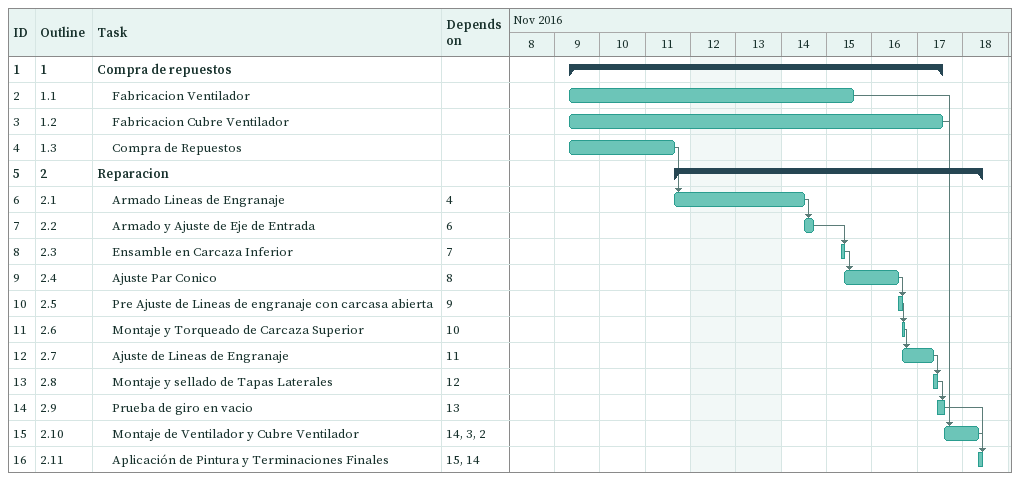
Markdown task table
| ID | WBS | Task | Start | Finish | Predecessors |
|---|---|---|---|---|---|
| 1 | 1 | **Compra de repuestos** | 2016-11-09 | 2016-11-17 |  |
| 2 | 1.1 | Fabricacion Ventilador | 2016-11-09 | 2016-11-15 |  |
| 3 | 1.2 | Fabricacion Cubre Ventilador | 2016-11-09 | 2016-11-17 |  |
| 4 | 1.3 | Compra de Repuestos | 2016-11-09 | 2016-11-11 |  |
| 5 | 2 | **Reparacion** | 2016-11-11 | 2016-11-18 |  |
| 6 | 2.1 | Armado Lineas de Engranaje | 2016-11-11 | 2016-11-14 | 4 |
| 7 | 2.2 | Armado y Ajuste de Eje de Entrada | 2016-11-14 | 2016-11-14 | 6 |
| 8 | 2.3 | Ensamble en Carcaza Inferior | 2016-11-15 | 2016-11-15 | 7 |
| 9 | 2.4 | Ajuste Par Conico | 2016-11-15 | 2016-11-16 | 8 |
| 10 | 2.5 | Pre Ajuste de Lineas de engranaje con carcasa abierta | 2016-11-16 | 2016-11-16 | 9 |
| 11 | 2.6 | Montaje y Torqueado de Carcaza Superior | 2016-11-16 | 2016-11-16 | 10 |
| 12 | 2.7 | Ajuste de Lineas de Engranaje | 2016-11-16 | 2016-11-17 | 11 |
| 13 | 2.8 | Montaje y sellado de Tapas Laterales | 2016-11-17 | 2016-11-17 | 12 |
| 14 | 2.9 | Prueba de giro en vacio | 2016-11-17 | 2016-11-17 | 13 |
| 15 | 2.10 | Montaje de Ventilador y Cubre Ventilador | 2016-11-17 | 2016-11-18 | 14, 3, 2 |
| 16 | 2.11 | Aplicación de Pintura y Terminaciones Finales | 2016-11-18 | 2016-11-18 | 15, 14 |
